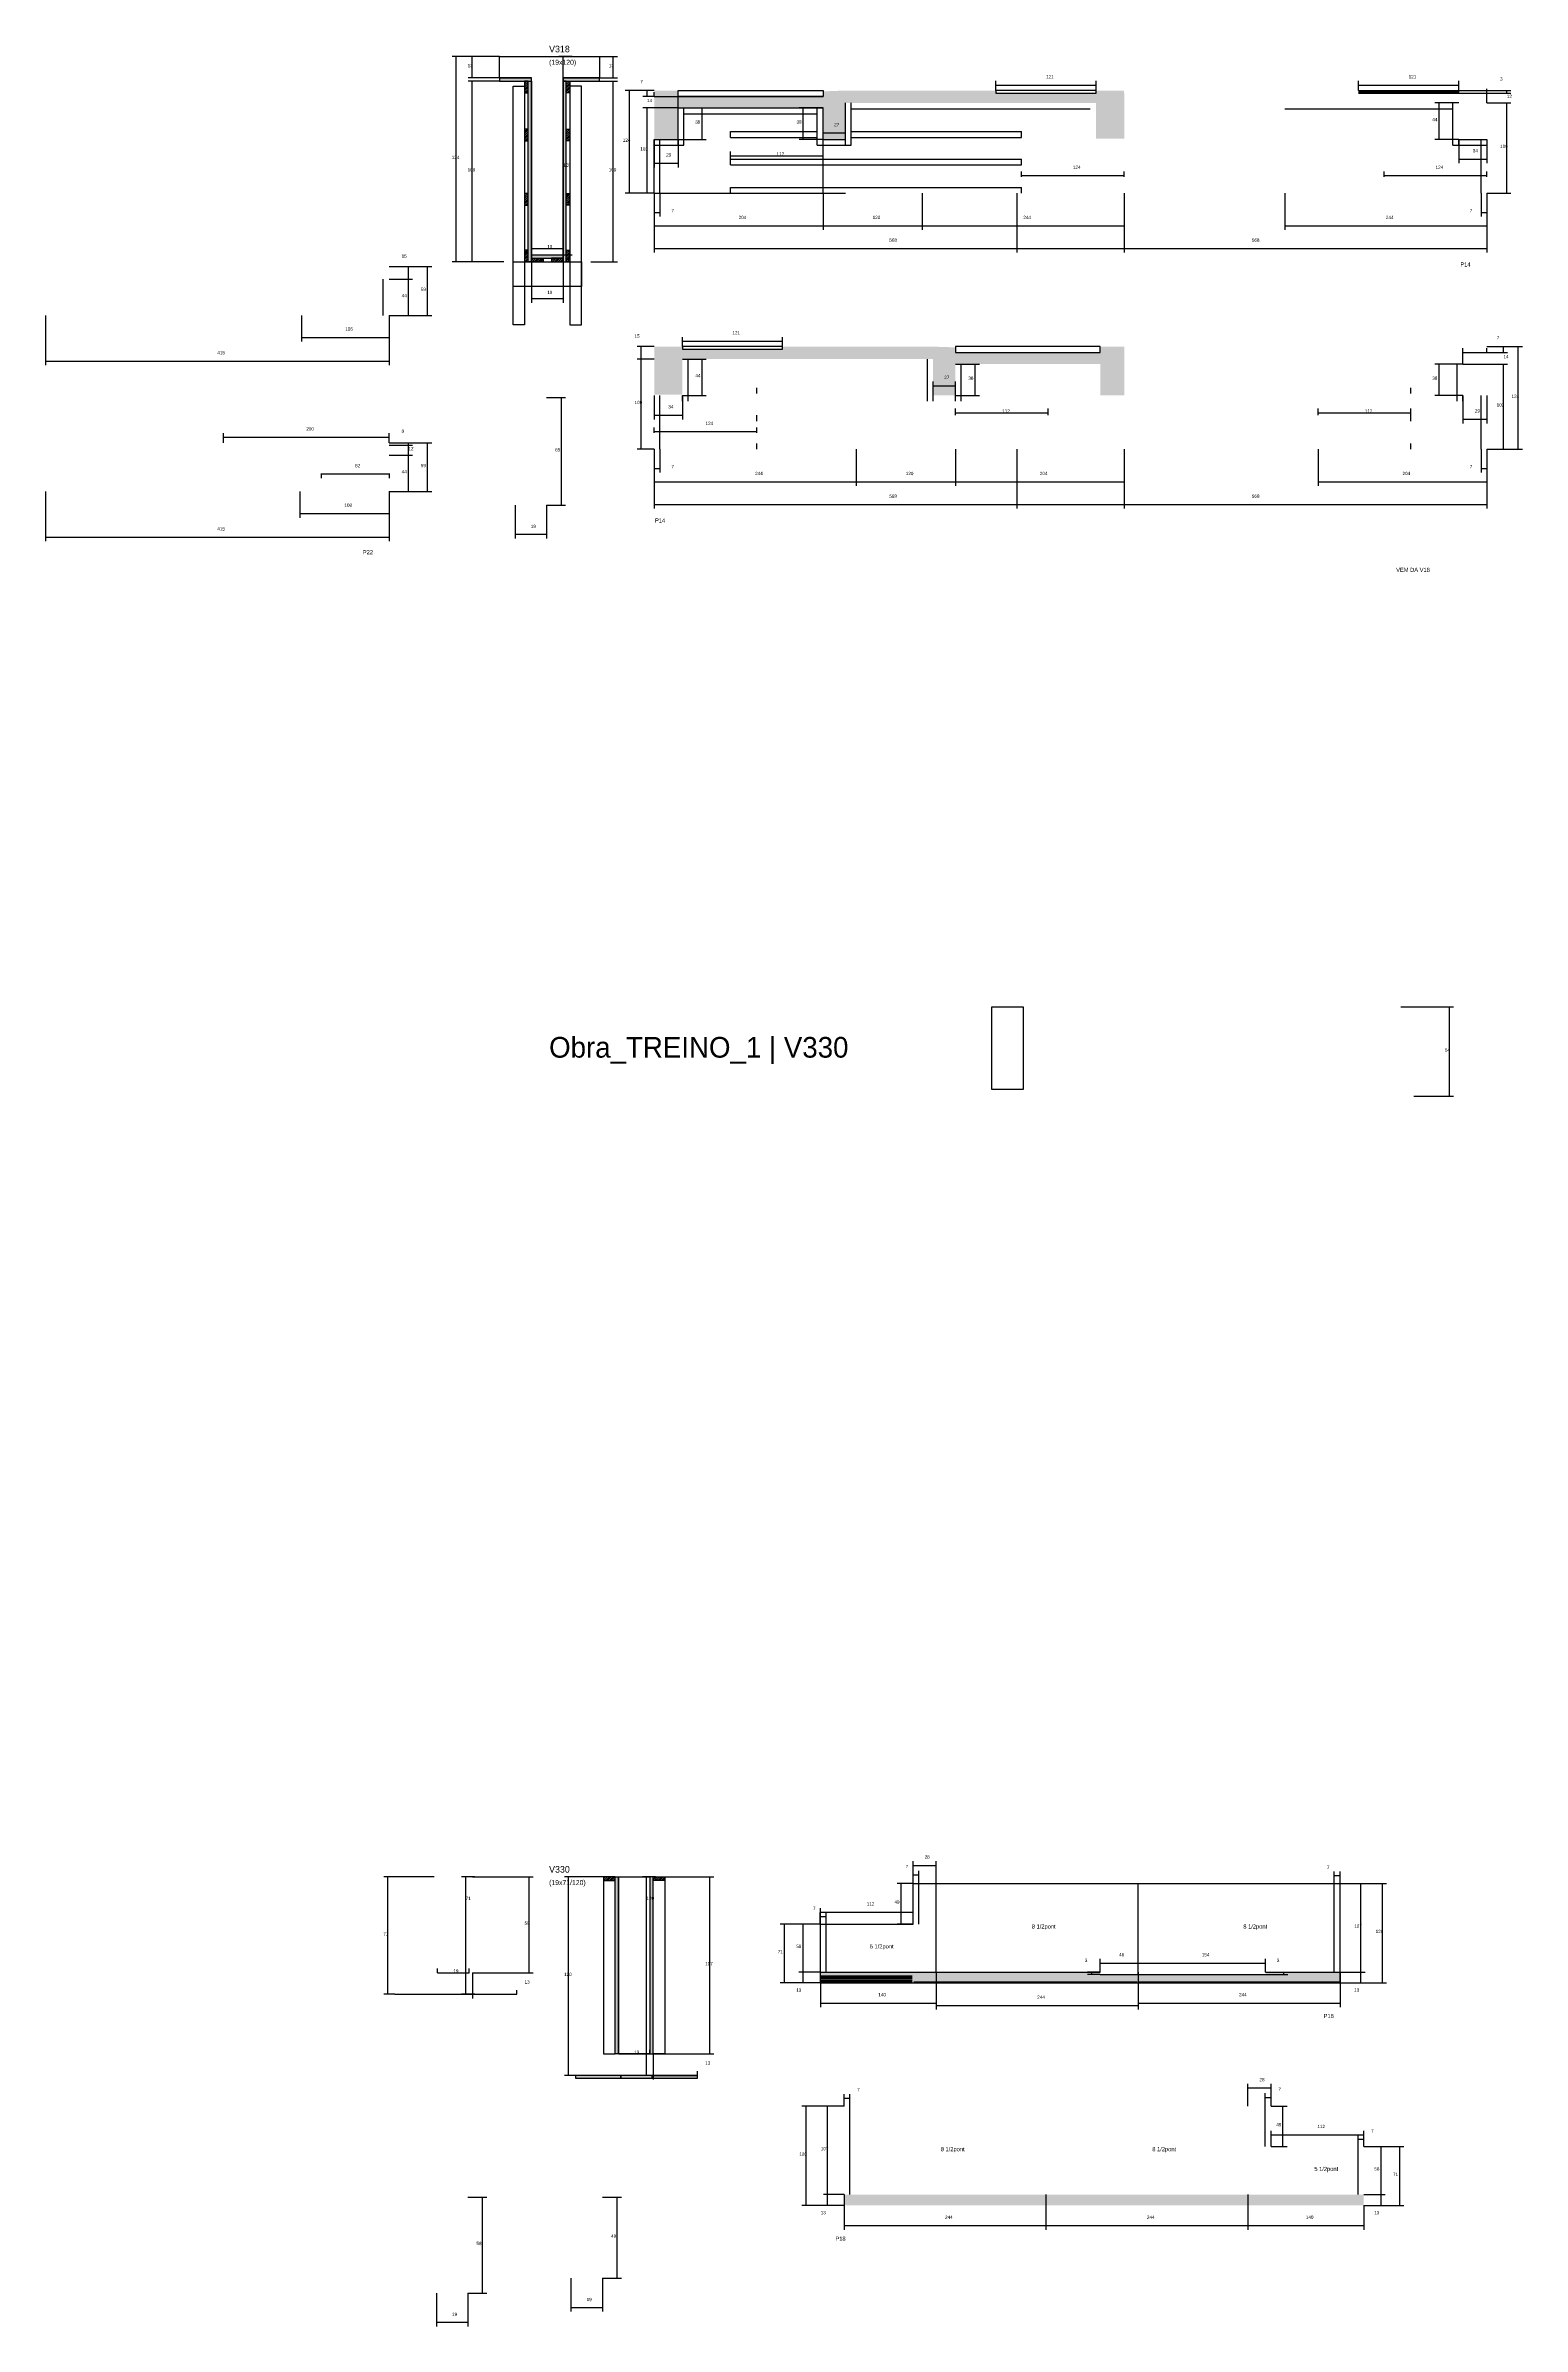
# Model space of a CAD drawing. Header units: metres. Extents: x -2848 to 22762, y -45195 to 1016.
# Drawn here: x 10592 to 12376, y -4943 to -2187 of the extents above; entities that cross this region are included whole.
import ezdxf

# ---------------------------------------------------------------- set-up
doc = ezdxf.new("R2010")
doc.units = ezdxf.units.M
for name, color, linetype in [('CONCRETO', 251, 'Continuous'), ('COTA', 4, 'Continuous'), ('Cota Seção (2x)', 4, 'Continuous'), ('Hachura', 253, 'Continuous'), ('LABEL_ID', 3, 'Continuous'), ('Madeira', 126, 'Continuous'), ('NOMENCLATURA', 7, 'Continuous'), ('Painéis', 200, 'Continuous'), ('SARR_2.2x7', 40, 'Continuous'), ('SARR_3.5x7', 81, 'Continuous'), ('SARR_EDITAR', 141, 'Continuous'), ('Texto Seção', 7, 'Continuous')]:
    doc.layers.add(name, color=color, linetype=linetype)

msp = doc.modelspace()

# ---------------------------------------------------------------- hatches: boundary and pattern name
at = {"layer": 'COTA'}
h = msp.add_hatch(dxfattribs=at)
h.set_pattern_fill('AR-CONC', scale=0.03)
h.paths.add_polyline_path([(11356, -2262.2), (11531, -2262.2), (11531, -2262.2), (11531, -2300.3), (11531, -2300.3), (11558, -2300.3), (11558, -2300.3), (11558, -2241.2), (11558, -2241.2), (11531, -2242.2), (11531, -2242.2), (11531, -2248.2), (11531, -2248.2), (11356, -2248.2), (11356, -2248.2), (11356, -2241.2), (11356, -2241.2), (11327, -2241.2), (11327, -2241.2), (11327, -2300.2), (11327, -2300.2), (11356, -2300.2), (11356, -2300.2), (11356, -2262.2)])
h = msp.add_hatch(dxfattribs=at)
h.set_pattern_fill('AR-CONC', scale=0.03)
h.paths.add_polyline_path([(11740, -2244.2), (11740, -2241.2), (11740, -2241.2), (11558, -2241.2), (11558, -2241.2), (11558, -2256.2), (11558, -2256.2), (11861, -2256.2), (11861, -2256.2), (11861, -2299.2), (11861, -2299.2), (11895, -2299.2), (11895, -2299.2), (11894.9, -2241.2), (11894.9, -2241.2), (11861, -2241.2), (11861, -2241.2), (11861, -2244.2), (11861, -2244.2), (11740, -2244.2)])
h = msp.add_hatch(dxfattribs=at)
h.set_pattern_fill('AR-CONC', scale=0.03)
h.paths.add_polyline_path([(11361, -2553.7), (11361, -2550.7), (11361, -2550.7), (11327.2, -2550.7), (11327.2, -2550.7), (11327, -2608.7), (11327, -2608.7), (11361, -2608.7), (11361, -2608.7), (11361, -2565.7), (11361, -2565.7), (11664, -2565.7), (11664, -2565.7), (11664, -2550.7), (11664, -2550.7), (11482, -2550.7), (11482, -2550.7), (11482, -2553.7), (11482, -2553.7), (11361, -2553.7)])
h = msp.add_hatch(dxfattribs=at)
h.set_pattern_fill('AR-CONC', scale=0.03)
h.paths.add_polyline_path([(11866, -2571.7), (11691, -2571.7), (11691, -2571.7), (11691, -2609.7), (11691, -2609.7), (11664, -2609.7), (11664, -2609.7), (11664, -2550.7), (11664, -2550.7), (11691, -2551.6), (11691, -2551.6), (11691, -2557.7), (11691, -2557.7), (11866, -2557.7), (11866, -2557.7), (11866, -2550.7), (11866, -2550.7), (11895, -2550.7), (11895, -2550.7), (11895, -2609.7), (11895, -2609.7), (11866, -2609.7), (11866, -2609.7), (11866, -2571.7)])
h = msp.add_hatch(dxfattribs=at)
h.set_pattern_fill('AR-CONC', scale=0.03)
h.paths.add_polyline_path([(12065.8, -4515.1), (12065.8, -4518.1), (12065.8, -4518.1), (11865.8, -4518.1), (11865.8, -4518.1), (11865.8, -4515.1), (11865.8, -4515.1), (11527.8, -4515.1), (11527.8, -4515.1), (11527.8, -4528.1), (11527.8, -4528.1), (12155.8, -4528.1), (12155.8, -4528.1), (12155.8, -4515.1), (12155.8, -4515.1), (12065.8, -4515.1)])
h = msp.add_hatch(dxfattribs=at)
h.set_pattern_fill('AR-CONC', scale=0.03)
h.paths.add_polyline_path([(12184.4, -4797.1), (12184.4, -4784.1), (12184.4, -4784.1), (11556.4, -4784.1), (11556.4, -4784.1), (11556.4, -4797.1), (11556.4, -4797.1), (12184.4, -4797.1)])
at = {"layer": 'Hachura'}
h = msp.add_hatch(color=8, dxfattribs=at)
h.dxf.hatch_style = 1
h.paths.add_polyline_path([(11178.8, -2230), (11178.8, -2226), (11178.8, -2226), (11140.2, -2226), (11140.2, -2226), (11140.2, -2230), (11140.2, -2230), (11178.8, -2230)])
h = msp.add_hatch(dxfattribs=at)
h.set_pattern_fill('ANSI31', scale=0.5)
h.paths.add_polyline_path([(11170.4, -2244), (11174.8, -2244), (11174.8, -2244), (11174.8, -2230), (11174.8, -2230), (11170.4, -2230), (11170.4, -2230), (11170.4, -2244)])
h = msp.add_hatch(color=8, dxfattribs=at)
h.dxf.hatch_style = 1
h.paths.add_polyline_path([(11174.8, -2230), (11178.8, -2230), (11178.8, -2230), (11178.8, -2448), (11178.8, -2448), (11174.8, -2448), (11174.8, -2448), (11174.8, -2230)])
h = msp.add_hatch(color=8, dxfattribs=at)
h.dxf.hatch_style = 1
h.paths.add_polyline_path([(11260.8, -2230), (11260.8, -2226), (11260.8, -2226), (11216.8, -2226), (11216.8, -2226), (11216.8, -2230), (11216.8, -2230), (11260.8, -2230)])
h = msp.add_hatch(color=8, dxfattribs=at)
h.dxf.hatch_style = 1
h.paths.add_polyline_path([(11220.8, -2228), (11216.8, -2228), (11216.8, -2228), (11216.8, -2448), (11216.8, -2448), (11220.8, -2448), (11220.8, -2448), (11220.8, -2228)])
h = msp.add_hatch(dxfattribs=at)
h.set_pattern_fill('ANSI31', scale=0.5)
h.paths.add_polyline_path([(11225.2, -2244), (11220.8, -2244), (11220.8, -2244), (11220.8, -2230), (11220.8, -2230), (11225.2, -2230), (11225.2, -2230), (11225.2, -2244)])
h = msp.add_hatch(dxfattribs=at)
h.set_pattern_fill('ANSI31', scale=0.5)
h.paths.add_polyline_path([(11170.4, -2302), (11174.8, -2302), (11174.8, -2302), (11174.8, -2288), (11174.8, -2288), (11170.4, -2288), (11170.4, -2288), (11170.4, -2302)])
h = msp.add_hatch(dxfattribs=at)
h.set_pattern_fill('ANSI31', scale=0.5)
h.paths.add_polyline_path([(11225.2, -2302), (11220.8, -2302), (11220.8, -2302), (11220.8, -2288), (11220.8, -2288), (11225.2, -2288), (11225.2, -2288), (11225.2, -2302)])
h = msp.add_hatch(dxfattribs=at)
h.set_pattern_fill('ANSI31', scale=0.5)
h.paths.add_polyline_path([(11170.4, -2379.7), (11174.8, -2379.7), (11174.8, -2379.7), (11174.8, -2365.7), (11174.8, -2365.7), (11170.4, -2365.7), (11170.4, -2365.7), (11170.4, -2379.7)])
h = msp.add_hatch(dxfattribs=at)
h.set_pattern_fill('ANSI31', scale=0.5)
h.paths.add_polyline_path([(11225.2, -2379.7), (11220.8, -2379.7), (11220.8, -2379.7), (11220.8, -2365.7), (11220.8, -2365.7), (11225.2, -2365.7), (11225.2, -2365.7), (11225.2, -2379.7)])
h = msp.add_hatch(dxfattribs=at)
h.set_pattern_fill('ANSI31', scale=0.5)
h.paths.add_polyline_path([(11170.4, -2448), (11174.8, -2448), (11174.8, -2448), (11174.8, -2434), (11174.8, -2434), (11170.4, -2434), (11170.4, -2434), (11170.4, -2448)])
h = msp.add_hatch(color=8, dxfattribs=at)
h.dxf.hatch_style = 1
h.paths.add_polyline_path([(11216.8, -2443.6), (11216.8, -2440), (11216.8, -2440), (11178.8, -2440), (11178.8, -2440), (11178.8, -2443.6), (11178.8, -2443.6), (11216.8, -2443.6)])
h = msp.add_hatch(dxfattribs=at)
h.set_pattern_fill('ANSI31', scale=0.5)
h.paths.add_polyline_path([(11178.8, -2448), (11178.8, -2443.6), (11178.8, -2443.6), (11192.8, -2443.6), (11192.8, -2443.6), (11192.8, -2448), (11192.8, -2448), (11178.8, -2448)])
h = msp.add_hatch(dxfattribs=at)
h.set_pattern_fill('ANSI31', scale=0.5)
h.paths.add_polyline_path([(11216.8, -2448), (11216.8, -2443.6), (11216.8, -2443.6), (11202.8, -2443.6), (11202.8, -2443.6), (11202.8, -2448), (11202.8, -2448), (11216.8, -2448)])
h = msp.add_hatch(dxfattribs=at)
h.set_pattern_fill('ANSI31', scale=0.5)
h.paths.add_polyline_path([(11225.2, -2448), (11220.8, -2448), (11220.8, -2448), (11220.8, -2434), (11220.8, -2434), (11225.2, -2434), (11225.2, -2434), (11225.2, -2448)])
h = msp.add_hatch(dxfattribs=at)
h.set_pattern_fill('ANSI31', scale=0.5)
h.paths.add_polyline_path([(11279.7, -4404.4), (11279.7, -4400), (11279.7, -4400), (11265.7, -4400), (11265.7, -4400), (11265.7, -4404.4), (11265.7, -4404.4), (11279.7, -4404.4)])
h = msp.add_hatch(color=8, dxfattribs=at)
h.dxf.hatch_style = 1
h.paths.add_polyline_path([(11279.7, -4614), (11283.7, -4614), (11283.7, -4614), (11283.7, -4400), (11283.7, -4400), (11279.7, -4400), (11279.7, -4400), (11279.7, -4614)])
h = msp.add_hatch(color=8, dxfattribs=at)
h.dxf.hatch_style = 1
h.paths.add_polyline_path([(11321.7, -4614), (11325.7, -4614), (11325.7, -4614), (11325.7, -4400), (11325.7, -4400), (11321.7, -4400), (11321.7, -4400), (11321.7, -4614)])
h = msp.add_hatch(dxfattribs=at)
h.set_pattern_fill('ANSI31', scale=0.5)
h.paths.add_polyline_path([(11325.7, -4404.4), (11325.7, -4400), (11325.7, -4400), (11339.7, -4400), (11339.7, -4400), (11339.7, -4404.4), (11339.7, -4404.4), (11325.7, -4404.4)])
h = msp.add_hatch(color=8, dxfattribs=at)
h.dxf.hatch_style = 1
h.paths.add_polyline_path([(11286.7, -4643.6), (11286.7, -4640), (11286.7, -4640), (11231.9, -4640), (11231.9, -4640), (11231.9, -4643.6), (11231.9, -4643.6), (11286.7, -4643.6)])
h = msp.add_hatch(color=8, dxfattribs=at)
h.dxf.hatch_style = 1
h.paths.add_polyline_path([(11324.7, -4643.6), (11324.7, -4640), (11324.7, -4640), (11286.7, -4640), (11286.7, -4640), (11286.7, -4643.6), (11286.7, -4643.6), (11324.7, -4643.6)])
h = msp.add_hatch(color=8, dxfattribs=at)
h.dxf.hatch_style = 1
h.paths.add_polyline_path([(11379.5, -4643.6), (11379.5, -4640), (11379.5, -4640), (11324.7, -4640), (11324.7, -4640), (11324.7, -4643.6), (11324.7, -4643.6), (11379.5, -4643.6)])

# ---------------------------------------------------------------- linework, layer by layer
at = {"layer": 'CONCRETO'}
for points in [[(11140.2, -2226), (11140.2, -2200), (11260.8, -2200), (11260.8, -2226), (11216.8, -2226), (11216.8, -2440), (11178.8, -2440), (11178.8, -2226)], [(11735, -3348.6), (11735, -3348.6), (11773, -3348.6), (11773, -3376.6), (11773, -3376.6), (11773, -3448.6), (11735, -3448.6), (11735, -3348.6)], [(11283.7, -4400), (11283.7, -4400), (11321.7, -4400), (11321.7, -4428), (11321.7, -4428), (11321.7, -4614), (11283.7, -4614), (11283.7, -4400)]]:
    msp.add_lwpolyline(points, close=True, dxfattribs=at)
at = {"layer": 'COTA'}
for p, q in [((11140.2, -2200), (11082.8, -2200)), ((11087.8, -2448), (11087.8, -2200)), ((11140.2, -2200), (11102.1, -2200)), ((11107.1, -2226), (11107.1, -2200)), ((11260.8, -2200), (11282.6, -2200)), ((11277.6, -2226), (11277.6, -2200)), ((11140.2, -2226), (11102.1, -2226)), ((11140.2, -2230), (11102.1, -2230)), ((11107.1, -2448), (11107.1, -2230)), ((11260.8, -2226), (11282.6, -2226)), ((11260.8, -2230), (11282.6, -2230)), ((11277.6, -2448), (11277.6, -2230)), ((11740, -2241.2), (11740, -2229.6)), ((11861, -2241.2), (11861, -2229.6)), ((12178.2, -2241.2), (12178.2, -2229.6)), ((12299.2, -2241.2), (12299.2, -2229.6)), ((11327, -2241.2), (11313.4, -2241.2)), ((11327, -2248.2), (11313.4, -2248.2)), ((11318.4, -2248.2), (11318.4, -2241.2)), ((11327, -2248.2), (11327, -2243.2)), ((11327, -2248.2), (11356, -2248.2)), ((11356, -2262.2), (11356, -2243.2)), ((11740, -2234.6), (11861, -2234.6)), ((12178.2, -2234.6), (12299.2, -2234.6)), ((12299.2, -2244.2), (12299.2, -2239.2)), ((12299.2, -2241.2), (12362.3, -2241.2)), ((12299.2, -2244.2), (12333.2, -2244.2)), ((12299.2, -2244.2), (12362.3, -2244.2)), ((12333.2, -2256.2), (12333.2, -2239.2)), ((12333.2, -2256.2), (12362.3, -2256.2)), ((12357.3, -2244.2), (12357.3, -2241.2)), ((12357.3, -2365.2), (12357.3, -2256.2)), ((11356, -2262.2), (11313.4, -2262.2)), ((11318.4, -2365.2), (11318.4, -2262.2)), ((11327, -2365.2), (11313.4, -2365.2)), ((11327, -2365.2), (11327, -2393.4)), ((11334, -2365.2), (11334, -2393.4)), ((11531, -2365.2), (11531, -2409.6)), ((11651, -2365.2), (11651, -2409.6)), ((11651, -2365.2), (11651, -2409.6)), ((11895, -2365.2), (11895, -2409.6)), ((12089.2, -2365.2), (12089.2, -2409.6)), ((12326.2, -2365.2), (12326.2, -2393.4)), ((12333.2, -2365.2), (12333.2, -2409.6)), ((12333.2, -2365.2), (12362.3, -2365.2)), ((12333.2, -2365.2), (12333.2, -2393.4)), ((11327, -2388.4), (11334, -2388.4)), ((12326.2, -2388.4), (12333.2, -2388.4)), ((11531, -2404.6), (11651, -2404.6)), ((11651, -2404.6), (11895, -2404.6)), ((12089.2, -2404.6), (12333.2, -2404.6)), ((11145.2, -2448), (11082.8, -2448)), ((11145.2, -2448), (11102.1, -2448)), ((11178.8, -2448), (11178.8, -2497.7)), ((11216.8, -2448), (11216.8, -2497.7)), ((11250.4, -2448), (11282.6, -2448)), ((11006.6, -2454), (11035, -2454)), ((11006.6, -2454), (11058.1, -2454)), ((11006.6, -2469), (11035, -2469)), ((11006.6, -2469), (11035, -2469)), ((11030, -2469), (11030, -2454)), ((11030, -2513), (11030, -2469)), ((11053.1, -2513), (11053.1, -2454)), ((11178.8, -2492.7), (11216.8, -2492.7)), ((10591.6, -2513), (10591.6, -2573.1)), ((10900.6, -2513), (10900.6, -2544.5)), ((11006.6, -2513), (11006.6, -2544.5)), ((11006.6, -2513), (11006.6, -2573.1)), ((11006.6, -2513), (11035, -2513)), ((11006.6, -2513), (11058.1, -2513)), ((10900.6, -2539.5), (11006.6, -2539.5)), ((11327, -2550.7), (11306.3, -2550.7)), ((11311.3, -2565.7), (11311.3, -2550.7)), ((11361, -2550.7), (11361, -2539.1)), ((11361, -2544.1), (11482, -2544.1)), ((11482, -2550.7), (11482, -2539.1)), ((12304.2, -2571.7), (12304.2, -2552.7)), ((12304.2, -2557.7), (12333.2, -2557.7)), ((12333.2, -2550.7), (12358.3, -2550.7)), ((12333.2, -2557.7), (12333.2, -2552.7)), ((12333.2, -2557.7), (12358.3, -2557.7)), ((12353.3, -2557.7), (12353.3, -2550.7)), ((10591.6, -2568.1), (11006.6, -2568.1)), ((11327, -2565.7), (11306.3, -2565.7)), ((11327, -2565.7), (11306.3, -2565.7)), ((11311.3, -2674.7), (11311.3, -2565.7)), ((12304.2, -2571.7), (12358.3, -2571.7)), ((12353.3, -2674.7), (12353.3, -2571.7)), ((11196.8, -2612.3), (11219.8, -2612.3)), ((11214.8, -2742.3), (11214.8, -2612.3)), ((10806.6, -2666.9), (10806.6, -2655.2)), ((10806.6, -2660.2), (11006.6, -2660.2)), ((11006.6, -2666.9), (11006.6, -2655.2)), ((11006.6, -2666.9), (11035, -2666.9)), ((11006.6, -2666.9), (11058.1, -2666.9)), ((11006.6, -2669.9), (11035, -2669.9)), ((11006.6, -2669.9), (11035, -2669.9)), ((11030, -2669.9), (11030, -2666.9)), ((11030, -2681.9), (11030, -2669.9)), ((11053.1, -2725.9), (11053.1, -2666.9)), ((11006.6, -2681.9), (11035, -2681.9)), ((11006.6, -2681.9), (11035, -2681.9)), ((11030, -2725.9), (11030, -2681.9)), ((11327, -2674.7), (11306.3, -2674.7)), ((11327, -2674.7), (11327, -2719.1)), ((11327, -2674.7), (11327, -2702.9)), ((11327, -2697.9), (11334, -2697.9)), ((11334, -2674.7), (11334, -2702.9)), ((11571, -2674.7), (11571, -2719.1)), ((11571, -2674.7), (11571, -2719.1)), ((11691, -2674.7), (11691, -2719.1)), ((12326.2, -2674.7), (12326.2, -2702.9)), ((12326.2, -2697.9), (12333.2, -2697.9)), ((12333.2, -2674.7), (12358.3, -2674.7)), ((12333.2, -2674.7), (12333.2, -2702.9)), ((10591.6, -2725.9), (10591.6, -2786)), ((10898.6, -2725.9), (10898.6, -2757.4)), ((10924.6, -2703.9), (10924.6, -2709.6)), ((10924.6, -2704.6), (11006.6, -2704.6)), ((11006.6, -2703.9), (11006.6, -2709.6)), ((11006.6, -2725.9), (11006.6, -2757.4)), ((11006.6, -2725.9), (11006.6, -2786)), ((11006.6, -2725.9), (11035, -2725.9)), ((11006.6, -2725.9), (11058.1, -2725.9)), ((11327, -2714.1), (11571, -2714.1)), ((11571, -2714.1), (11691, -2714.1)), ((10898.6, -2752.4), (11006.6, -2752.4)), ((11158.9, -2742.3), (11158.9, -2782.5)), ((11196.8, -2742.3), (11196.8, -2782.5)), ((11196.8, -2742.3), (11219.8, -2742.3)), ((10591.6, -2781), (11006.6, -2781)), ((11158.9, -2777.5), (11196.8, -2777.5)), ((12229.2, -3348.6), (12293, -3348.6)), ((12288, -3456.6), (12288, -3348.6)), ((12244.8, -3456.6), (12293, -3456.6)), ((11061.3, -4400), (11000.2, -4400)), ((11005.2, -4542), (11005.2, -4400)), ((11107.3, -4400), (11180.8, -4400)), ((11175.8, -4516), (11175.8, -4400)), ((11279.7, -4400), (11218.5, -4400)), ((11223.5, -4640), (11223.5, -4400)), ((11325.7, -4400), (11399.1, -4400)), ((11394.1, -4614), (11394.1, -4400)), ((11639.8, -4408.1), (11639.8, -4392.7)), ((11639.8, -4397.7), (11646.8, -4397.7)), ((11646.8, -4408.1), (11646.8, -4392.7)), ((12148.8, -4408.1), (12148.8, -4393.5)), ((12148.8, -4398.5), (12155.8, -4398.5)), ((12155.8, -4408.1), (12155.8, -4393.5)), ((11527.8, -4457.1), (11501.9, -4457.1)), ((11506.9, -4515.1), (11506.9, -4457.1)), ((11527.7, -4457.1), (11527.7, -4443.2)), ((11527.7, -4448.2), (11534.7, -4448.2)), ((11534.7, -4457.1), (11534.7, -4443.2)), ((11107.3, -4516), (11180.8, -4516)), ((11107.3, -4516), (11107.3, -4547)), ((11527.8, -4515.1), (11501.9, -4515.1)), ((11013.5, -4542), (11000.2, -4542)), ((11107.3, -4542), (11161.1, -4542)), ((11161.1, -4542), (11161.1, -4537)), ((11325.7, -4614), (11399.1, -4614)), ((11325.7, -4614), (11325.7, -4645)), ((11231.9, -4640), (11218.5, -4640)), ((11325.7, -4640), (11379.5, -4640)), ((11379.5, -4640), (11379.5, -4635)), ((11556.4, -4677.1), (11556.4, -4662.6)), ((11556.4, -4667.6), (11563.4, -4667.6)), ((11563.4, -4677.1), (11563.4, -4662.6)), ((12065.4, -4677.1), (12065.4, -4661.7)), ((12065.4, -4666.7), (12072.4, -4666.7)), ((12072.4, -4677.1), (12072.4, -4661.7)), ((12177.5, -4726.1), (12177.5, -4712.2)), ((12184.5, -4726.1), (12184.5, -4712.2)), ((12177.5, -4717.2), (12184.5, -4717.2)), ((12184.4, -4726.1), (12210.3, -4726.1)), ((12205.3, -4784.1), (12205.3, -4726.1)), ((11101.7, -4787.2), (11124.7, -4787.2)), ((11119.7, -4903.2), (11119.7, -4787.2)), ((11264.4, -4787.2), (11287.4, -4787.2)), ((11282.4, -4885.2), (11282.4, -4787.2)), ((12184.4, -4784.1), (12210.3, -4784.1)), ((11063.8, -4903.2), (11063.8, -4943.4)), ((11101.7, -4903.2), (11101.7, -4943.4)), ((11101.7, -4903.2), (11124.7, -4903.2)), ((11226.4, -4885.2), (11226.4, -4925.4)), ((11264.4, -4885.2), (11264.4, -4925.4)), ((11264.4, -4885.2), (11287.4, -4885.2)), ((11226.4, -4920.4), (11264.4, -4920.4)), ((11063.8, -4938.4), (11101.7, -4938.4))]:
    msp.add_line(p, q, dxfattribs=at)
at = {"layer": 'Cota Seção (2x)'}
for p, q in [((11227.8, -2200), (11211.8, -2200)), ((11216.8, -2440), (11216.8, -2200)), ((11327, -2241.2), (11292.1, -2241.2)), ((11297.1, -2365.2), (11297.1, -2241.2)), ((12299.2, -2256.2), (12270.4, -2256.2)), ((12275.4, -2300.2), (12275.4, -2256.2)), ((11356, -2262.2), (11389.9, -2262.2)), ((11384.9, -2300.2), (11384.9, -2262.2)), ((11531, -2262.2), (11502.2, -2262.2)), ((11507.2, -2300.3), (11507.2, -2262.2)), ((11531, -2300.3), (11531, -2287.4)), ((11558, -2300.3), (11558, -2287.4)), ((11327, -2300.2), (11327, -2334.1)), ((11356, -2300.2), (11389.9, -2300.2)), ((11356, -2300.2), (11356, -2334.1)), ((11419, -2324.1), (11419, -2314.9)), ((11531, -2300.3), (11502.2, -2300.3)), ((11531, -2292.4), (11558, -2292.4)), ((11531, -2324.1), (11531, -2314.9)), ((12299.2, -2300.2), (12270.4, -2300.2)), ((12299.2, -2300.2), (12299.2, -2329.1)), ((12333.2, -2300.2), (12333.2, -2329.1)), ((11327, -2329.1), (11356, -2329.1)), ((11419, -2319.9), (11531, -2319.9)), ((11771, -2345.4), (11771, -2339)), ((11895, -2345.4), (11895, -2339)), ((12209.2, -2345.4), (12209.2, -2339)), ((12299.2, -2324.1), (12333.2, -2324.1)), ((12333.2, -2345.4), (12333.2, -2339)), ((11327, -2365.2), (11292.1, -2365.2)), ((11327, -2365.2), (11327, -2409.6)), ((11327, -2365.2), (11327, -2437.1)), ((11531, -2365.2), (11531, -2409.6)), ((11765.2, -2365.2), (11765.2, -2437.1)), ((11771, -2344), (11895, -2344)), ((11895, -2365.2), (11895, -2437.1)), ((12209.2, -2344), (12333.2, -2344)), ((12333.2, -2365.2), (12333.2, -2437.1)), ((11327, -2404.6), (11531, -2404.6)), ((11178.8, -2448), (11178.8, -2427)), ((11178.8, -2432), (11216.8, -2432)), ((11227.8, -2440), (11211.8, -2440)), ((11216.8, -2448), (11216.8, -2427)), ((11327, -2432.1), (11895, -2432.1)), ((11765.2, -2432.1), (12333.2, -2432.1)), ((12333.2, -2550.7), (12376.1, -2550.7)), ((12371.1, -2674.7), (12371.1, -2550.7)), ((11361, -2565.7), (11389.9, -2565.7)), ((11384.9, -2609.7), (11384.9, -2565.7)), ((11691, -2571.7), (11719.9, -2571.7)), ((11714.9, -2609.7), (11714.9, -2571.7)), ((12304.2, -2571.7), (12270.4, -2571.7)), ((12275.4, -2609.7), (12275.4, -2571.7)), ((11327, -2609.7), (11327, -2638.6)), ((11361, -2609.7), (11389.9, -2609.7)), ((11361, -2609.7), (11361, -2638.6)), ((11664, -2609.7), (11664, -2592.9)), ((11664, -2597.9), (11691, -2597.9)), ((11691, -2609.7), (11691, -2592.9)), ((11691, -2609.7), (11719.9, -2609.7)), ((12304.2, -2609.7), (12270.4, -2609.7)), ((12304.2, -2609.7), (12304.2, -2643.5)), ((12333.2, -2609.7), (12333.2, -2643.5)), ((11327, -2633.6), (11361, -2633.6)), ((11691, -2633.6), (11691, -2625.6)), ((11691, -2630.6), (11803, -2630.6)), ((11803, -2633.6), (11803, -2625.6)), ((12129.2, -2633.6), (12129.2, -2625.6)), ((12129.2, -2630.6), (12241.2, -2630.6)), ((12241.2, -2633.6), (12241.2, -2625.6)), ((12304.2, -2638.5), (12333.2, -2638.5)), ((11327, -2654.9), (11327, -2648.4)), ((11327, -2653.4), (11451, -2653.4)), ((11451, -2654.9), (11451, -2648.4)), ((11327, -2674.7), (11327, -2746.5)), ((11691, -2674.7), (11691, -2719.1)), ((11765.2, -2674.7), (11765.2, -2746.5)), ((11895, -2674.7), (11895, -2719.1)), ((11895, -2674.7), (11895, -2746.5)), ((12129.2, -2674.7), (12129.2, -2719.1)), ((12333.2, -2674.7), (12376.1, -2674.7)), ((12333.2, -2674.7), (12333.2, -2719.1)), ((12333.2, -2674.7), (12333.2, -2746.5)), ((11691, -2714.1), (11895, -2714.1)), ((12129.2, -2714.1), (12333.2, -2714.1)), ((11327, -2741.5), (11895, -2741.5)), ((11765.2, -2741.5), (12333.2, -2741.5)), ((11639.8, -4408.1), (11639.8, -4381.2)), ((11667.8, -4408.1), (11667.8, -4381.2)), ((11110.3, -4400), (11094.3, -4400)), ((11099.3, -4542), (11099.3, -4400)), ((11328.7, -4400), (11312.7, -4400)), ((11317.7, -4640), (11317.7, -4400)), ((11639.8, -4408.1), (11620.5, -4408.1)), ((11625.5, -4457.1), (11625.5, -4408.1)), ((11639.8, -4386.2), (11667.8, -4386.2)), ((12155.8, -4408.1), (12186, -4408.1)), ((12155.8, -4408.1), (12211.9, -4408.1)), ((12181, -4515.1), (12181, -4408.1)), ((12206.9, -4528.1), (12206.9, -4408.1)), ((11527.8, -4457.1), (11527.8, -4437.9)), ((11639.8, -4457.1), (11639.8, -4437.9)), ((11527.8, -4457.1), (11479.3, -4457.1)), ((11484.3, -4528.1), (11484.3, -4457.1)), ((11527.8, -4442.9), (11639.8, -4442.9)), ((11639.8, -4457.1), (11620.5, -4457.1)), ((11065.3, -4516), (11065.3, -4511)), ((11065.3, -4516), (11103.3, -4516)), ((11103.3, -4516), (11103.3, -4511)), ((11527.8, -4515.1), (11501.9, -4515.1)), ((11506.9, -4528.1), (11506.9, -4515.1)), ((11667.8, -4515.1), (11667.8, -4557.6)), ((11667.8, -4515.1), (11667.8, -4560.6)), ((11865.8, -4515.1), (11850.7, -4515.1)), ((11865.8, -4518.1), (11850.7, -4518.1)), ((11855.7, -4518.1), (11855.7, -4515.1)), ((11865.8, -4515.1), (11865.8, -4499.3)), ((11865.8, -4504.3), (11911.8, -4504.3)), ((11911.8, -4515.1), (11911.8, -4499.3)), ((11911.8, -4518.1), (11911.8, -4499.3)), ((11911.8, -4504.3), (12065.8, -4504.3)), ((11911.8, -4515.1), (11911.8, -4557.6)), ((11911.8, -4518.1), (11911.8, -4560.6)), ((12065.8, -4515.1), (12065.8, -4499.3)), ((12065.8, -4515.1), (12092.7, -4515.1)), ((12065.8, -4518.1), (12092.7, -4518.1)), ((12087.7, -4518.1), (12087.7, -4515.1)), ((12155.8, -4515.1), (12186, -4515.1)), ((12155.8, -4515.1), (12186, -4515.1)), ((12155.8, -4515.1), (12155.8, -4557.6)), ((12181, -4528.1), (12181, -4515.1)), ((11110.3, -4542), (11094.3, -4542)), ((11527.8, -4528.1), (11479.3, -4528.1)), ((11527.8, -4528.1), (11501.9, -4528.1)), ((11527.8, -4528.1), (11527.8, -4557.6)), ((12155.8, -4528.1), (12186, -4528.1)), ((12155.8, -4528.1), (12211.9, -4528.1)), ((11527.8, -4552.6), (11667.8, -4552.6)), ((11667.8, -4555.6), (11911.8, -4555.6)), ((11911.8, -4552.6), (12155.8, -4552.6)), ((11283.7, -4614), (11283.7, -4609)), ((11283.7, -4614), (11321.7, -4614)), ((11321.7, -4614), (11321.7, -4609)), ((11328.7, -4640), (11312.7, -4640)), ((12044.4, -4677.1), (12044.4, -4650.2)), ((12044.4, -4655.2), (12072.4, -4655.2)), ((12072.4, -4677.1), (12072.4, -4650.2)), ((11556.4, -4677.1), (11505.6, -4677.1)), ((11510.6, -4797.1), (11510.6, -4677.1)), ((11556.4, -4677.1), (11531.4, -4677.1)), ((11536.4, -4784.1), (11536.4, -4677.1)), ((12072.4, -4677.1), (12091.8, -4677.1)), ((12086.8, -4726.1), (12086.8, -4677.1)), ((12072.4, -4726.1), (12072.4, -4706.9)), ((12072.4, -4711.9), (12184.4, -4711.9)), ((12184.4, -4726.1), (12184.4, -4706.9)), ((12072.4, -4726.1), (12091.8, -4726.1)), ((12184.4, -4726.1), (12232.9, -4726.1)), ((12227.9, -4797.1), (12227.9, -4726.1)), ((11556.4, -4784.1), (11531.4, -4784.1)), ((11556.4, -4784.1), (11531.4, -4784.1)), ((11536.4, -4797.1), (11536.4, -4784.1)), ((11556.4, -4784.1), (11556.4, -4826.6)), ((11800.4, -4784.1), (11800.4, -4826.6)), ((11800.4, -4784.1), (11800.4, -4826.6)), ((12044.4, -4784.1), (12044.4, -4826.6)), ((12044.4, -4784.1), (12044.4, -4826.6)), ((12184.4, -4784.1), (12210.3, -4784.1)), ((12205.3, -4797.1), (12205.3, -4784.1)), ((11556.4, -4797.1), (11505.6, -4797.1)), ((11556.4, -4797.1), (11531.4, -4797.1)), ((11556.4, -4821.6), (11800.4, -4821.6)), ((11800.4, -4821.6), (12044.4, -4821.6)), ((12044.4, -4821.6), (12184.4, -4821.6)), ((12184.4, -4797.1), (12210.3, -4797.1)), ((12184.4, -4797.1), (12232.9, -4797.1)), ((12184.4, -4797.1), (12184.4, -4826.6))]:
    msp.add_line(p, q, dxfattribs=at)
at = {"layer": 'Madeira'}
for points in [[(11170.4, -2244), (11174.8, -2244), (11174.8, -2230), (11170.4, -2230)], [(11225.2, -2244), (11220.8, -2244), (11220.8, -2230), (11225.2, -2230)], [(11170.4, -2302), (11174.8, -2302), (11174.8, -2288), (11170.4, -2288)], [(11225.2, -2302), (11220.8, -2302), (11220.8, -2288), (11225.2, -2288)], [(11170.4, -2379.7), (11174.8, -2379.7), (11174.8, -2365.7), (11170.4, -2365.7)], [(11225.2, -2379.7), (11220.8, -2379.7), (11220.8, -2365.7), (11225.2, -2365.7)], [(11170.4, -2448), (11174.8, -2448), (11174.8, -2434), (11170.4, -2434)], [(11178.8, -2448), (11178.8, -2443.6), (11192.8, -2443.6), (11192.8, -2448)], [(11216.8, -2448), (11216.8, -2443.6), (11202.8, -2443.6), (11202.8, -2448)], [(11225.2, -2448), (11220.8, -2448), (11220.8, -2434), (11225.2, -2434)], [(11279.7, -4404.4), (11279.7, -4400), (11265.7, -4400), (11265.7, -4404.4)], [(11279.7, -4400), (11265.7, -4400), (11265.7, -4614), (11279.7, -4614)], [(11325.7, -4404.4), (11325.7, -4400), (11339.7, -4400), (11339.7, -4404.4)], [(11325.7, -4400), (11339.7, -4400), (11339.7, -4614), (11325.7, -4614)]]:
    msp.add_lwpolyline(points, close=True, dxfattribs=at)
at = {"layer": 'Painéis'}
for p, q in [((11140.2, -2226), (11178.8, -2226)), ((11216.8, -2226), (11260.8, -2226)), ((11356, -2241.2), (11531, -2241.2)), ((11356, -2248.2), (11356, -2241.2)), ((11356, -2248.2), (11531, -2248.2)), ((11558, -2300.3), (11558, -2256.2)), ((12178.2, -2241.2), (12299.2, -2241.2)), ((12178.2, -2244.2), (12299.2, -2244.2)), ((11356, -2262.2), (11531, -2262.2)), ((11356, -2300.2), (11356, -2262.2)), ((11531, -2300.3), (11531, -2262.2)), ((11327, -2300.2), (11356, -2300.2)), ((11327, -2365.2), (11327, -2300.2)), ((11531, -2300.3), (11558, -2300.3)), ((11531, -2365.2), (11531, -2300.3)), ((12299.2, -2300.2), (12333.2, -2300.2)), ((11327, -2365.2), (11558, -2365.2)), ((11639.8, -4408.1), (12155.8, -4408.1)), ((11639.8, -4457.1), (11639.8, -4408.1)), ((11667.8, -4515.1), (11667.8, -4408.1)), ((11911.8, -4518.1), (11911.8, -4408.1)), ((12155.8, -4515.1), (12155.8, -4408.1)), ((11527.8, -4457.1), (11639.8, -4457.1)), ((11527.8, -4515.1), (11527.8, -4457.1)), ((11527.8, -4515.1), (11865.8, -4515.1)), ((11527.8, -4528.1), (11527.8, -4515.1)), ((11865.8, -4518.1), (12065.8, -4518.1)), ((12065.8, -4515.1), (12155.8, -4515.1)), ((12155.8, -4528.1), (12155.8, -4515.1)), ((11013.5, -4542), (11068.3, -4542)), ((11068.3, -4542), (11106.3, -4542)), ((11106.3, -4542), (11161.1, -4542)), ((11527.8, -4528.1), (12155.8, -4528.1))]:
    msp.add_line(p, q, dxfattribs=at)
for points in [[(11178.8, -2230), (11178.8, -2226), (11140.2, -2226), (11140.2, -2230)], [(11174.8, -2230), (11178.8, -2230), (11178.8, -2448), (11174.8, -2448)], [(11260.8, -2230), (11260.8, -2226), (11216.8, -2226), (11216.8, -2230)], [(11220.8, -2230), (11216.8, -2230), (11216.8, -2448), (11220.8, -2448)], [(11531, -2248.2), (11356, -2248.2), (11356, -2241.2), (11531, -2241.2)], [(11861, -2241.2), (11740, -2241.2), (11740, -2244.2), (11861, -2244.2)], [(11216.8, -2443.6), (11216.8, -2440), (11178.8, -2440), (11178.8, -2443.6)], [(11482, -2550.7), (11361, -2550.7), (11361, -2553.7), (11482, -2553.7)], [(11691, -2557.7), (11866, -2557.7), (11866, -2550.7), (11691, -2550.7)], [(11279.7, -4400), (11283.7, -4400), (11283.7, -4614), (11279.7, -4614)], [(11325.7, -4400), (11321.7, -4400), (11321.7, -4614), (11325.7, -4614)], [(11286.7, -4643.6), (11286.7, -4640), (11231.9, -4640), (11231.9, -4643.6)], [(11324.7, -4643.6), (11324.7, -4640), (11286.7, -4640), (11286.7, -4643.6)], [(11379.5, -4643.6), (11379.5, -4640), (11324.7, -4640), (11324.7, -4643.6)]]:
    msp.add_lwpolyline(points, close=True, dxfattribs=at)
at = {"layer": 'SARR_2.2x7'}
for p, q in [((11565, -2307.3), (11565, -2256.2)), ((12292.2, -2307.2), (12292.2, -2256.2)), ((11363, -2307.2), (11363, -2262.2)), ((11363, -2269.2), (11524, -2269.2)), ((11524, -2307.3), (11524, -2262.2)), ((11531, -2269.2), (11531, -2269.2)), ((11565, -2263.2), (11651, -2263.2)), ((11651, -2263.2), (11854, -2263.2)), ((12089.2, -2263.2), (12292.2, -2263.2)), ((11327, -2307.2), (11356, -2307.2)), ((11334, -2365.2), (11334, -2300.2)), ((11356, -2307.2), (11356, -2300.2)), ((11356, -2307.2), (11363, -2307.2)), ((11419, -2290.8), (11524, -2290.8)), ((11419, -2297.8), (11419, -2290.8)), ((11419, -2297.8), (11524, -2297.8)), ((11524, -2307.3), (11531, -2307.3)), ((11531, -2295.8), (11531, -2295.8)), ((11531, -2307.3), (11531, -2300.3)), ((11531, -2302.8), (11531, -2302.8)), ((11531, -2307.3), (11558, -2307.3)), ((11558, -2307.3), (11558, -2300.3)), ((11558, -2302.8), (11558, -2302.8)), ((11558, -2307.3), (11565, -2307.3)), ((11565, -2290.8), (11651, -2290.8)), ((11565, -2297.8), (11651, -2297.8)), ((11651, -2290.8), (11771, -2290.8)), ((11651, -2297.8), (11771, -2297.8)), ((11771, -2297.8), (11771, -2290.8)), ((12292.2, -2307.2), (12299.2, -2307.2)), ((12299.2, -2307.2), (12299.2, -2300.2)), ((12299.2, -2307.2), (12333.2, -2307.2)), ((12326.2, -2365.2), (12326.2, -2300.2)), ((11419, -2324.1), (11531, -2324.1)), ((11419, -2331.1), (11419, -2324.1)), ((11419, -2331.1), (11531, -2331.1)), ((11531, -2324.1), (11651, -2324.1)), ((11531, -2331.1), (11651, -2331.1)), ((11651, -2324.1), (11771, -2324.1)), ((11651, -2331.1), (11771, -2331.1)), ((11771, -2331.1), (11771, -2324.1)), ((11419, -2358.2), (11531, -2358.2)), ((11419, -2365.2), (11419, -2358.2)), ((11531, -2358.2), (11651, -2358.2)), ((11651, -2358.2), (11771, -2358.2)), ((11771, -2365.2), (11771, -2358.2)), ((10999.6, -2513), (10999.6, -2469)), ((11368, -2616.7), (11368, -2565.7)), ((11657.1, -2616.7), (11657.1, -2565.7)), ((11698, -2616.7), (11698, -2571.7)), ((12297.2, -2616.7), (12297.2, -2571.7)), ((11334, -2674.7), (11334, -2609.7)), ((11361, -2616.7), (11361, -2609.7)), ((11451, -2607.3), (11451, -2600.3)), ((11664, -2616.7), (11664, -2609.7)), ((11691, -2616.7), (11691, -2609.7)), ((12241.2, -2607.3), (12241.2, -2600.3)), ((12304.2, -2616.7), (12304.2, -2609.7)), ((12326.2, -2674.7), (12326.2, -2609.7)), ((11451, -2640.6), (11451, -2633.6)), ((12241.2, -2640.6), (12241.2, -2633.6)), ((11451, -2674.7), (11451, -2667.7)), ((12241.2, -2674.7), (12241.2, -2667.7)), ((11646.8, -4457.1), (11646.8, -4408.1)), ((12148.8, -4515.1), (12148.8, -4408.1)), ((11534.7, -4515.1), (11534.7, -4457.1)), ((11528.8, -4519.77), (11638.8, -4519.77)), ((11528.8, -4521.43), (11638.8, -4521.43)), ((11528.8, -4523.1), (11638.8, -4523.1)), ((11528.8, -4524.77), (11638.8, -4524.77)), ((11528.8, -4526.43), (11638.8, -4526.43)), ((11640.8, -4527.12), (11666.8, -4527.12)), ((11668.8, -4527.12), (11910.8, -4527.12)), ((11912.8, -4527.12), (12154.8, -4527.12)), ((11563.4, -4784.1), (11563.4, -4677.1)), ((12065.4, -4726.1), (12065.4, -4677.1)), ((12177.5, -4784.1), (12177.5, -4726.1))]:
    msp.add_line(p, q, dxfattribs=at)
at = {"layer": 'SARR_3.5x7'}
for points in [[(11156.4, -2236), (11170.4, -2236), (11170.4, -2524.5), (11156.4, -2524.5)], [(11239.2, -2236), (11225.2, -2236), (11225.2, -2524.5), (11239.2, -2524.5)], [(11156.4, -2448), (11239.2, -2448), (11239.2, -2478), (11156.4, -2478)]]:
    msp.add_lwpolyline(points, close=True, dxfattribs=at)
at = {"layer": 'SARR_EDITAR'}
msp.add_line((12178.2, -2242.7), (12299.2, -2242.7), dxfattribs=at)

# ---------------------------------------------------------------- texts
at = {"layer": 'COTA'}
for s, p in [('13', (11101.6, -2213)), ('13', (11272.1, -2213)), ('7', (11310.3, -2232.4)), ('121', (11800.5, -2226.5)), ('121', (12238.7, -2226.5)), ('3', (12349.1, -2229.1)), ('14', (11318.4, -2255.2)), ('12', (12357.3, -2250.2)), ('103', (11310.2, -2313.7)), ('109', (12349.2, -2310.7)), ('124', (11082.3, -2324)), ('109', (11101.6, -2339)), ('109', (11272.1, -2339)), ('7', (11347.8, -2388.4)), ('120', (11591, -2396.5)), ('244', (11773, -2396.5)), ('244', (12211.2, -2396.5)), ('7', (12312.5, -2388.4)), ('15', (11021.8, -2443.3)), ('59', (11044.9, -2483.5)), ('44', (11021.9, -2491)), ('19', (11197.8, -2487.2)), ('106', (10953.6, -2531.4)), ('121', (11421.5, -2536)), ('415', (10799.1, -2559.9)), ('15', (11303.2, -2540)), ('7', (12345.2, -2541.8)), ('14', (12353.3, -2564.7)), ('109', (11303.2, -2620.2)), ('103', (12345, -2623.2)), ('200', (10906.6, -2652.1)), ('3', (11021.7, -2654.7)), ('12', (11030, -2675.9)), ('65', (11207.3, -2677.3)), ('82', (10965.6, -2696.5)), ('44', (11021.9, -2703.9)), ('59', (11044.9, -2696.4)), ('7', (11347.8, -2697.9)), ('7', (12312.5, -2697.9)), ('244', (11449, -2706)), ('120', (11631, -2706)), ('108', (10952.6, -2744.3)), ('415', (10799.1, -2772.9)), ('19', (11177.9, -2770)), ('54', (12282.5, -3402.6)), ('7', (11630.9, -4389.6)), ('7', (12139.9, -4390.5)), ('7', (11518.9, -4440.1)), ('58', (11170.3, -4458)), ('71', (10999.7, -4471)), ('58', (11498.7, -4486.1)), ('120', (11218, -4520)), ('107', (11388.6, -4507)), ('13', (11170.3, -4529)), ('13', (11388.6, -4627)), ('7', (11572.3, -4659.5)), ('7', (12081.3, -4658.7)), ('7', (12193.3, -4709.2)), ('58', (12197.2, -4755.1)), ('58', (11112.2, -4845.2)), ('49', (11274.9, -4836.2)), ('19', (11082.7, -4930.9)), ('19', (11245.4, -4912.9))]:
    msp.add_text(s, height=4, dxfattribs=at).set_placement(p)
at = {"layer": 'Cota Seção (2x)'}
for s, p in [('38', (11376.6, -2281.2)), ('38', (11499, -2281.3)), ('27', (11544.5, -2284.3)), ('44', (12267.3, -2278.2)), ('124', (11289, -2303.2)), ('34', (12316.2, -2315.9)), ('120', (11216.8, -2333)), ('29', (11341.5, -2321)), ('112', (11474.9, -2319.9)), ('124', (11833, -2335.9)), ('124', (12271.2, -2335.9)), ('204', (11429, -2396.5)), ('568', (11611, -2423.9)), ('568', (12049.2, -2423.9)), ('19', (11197.8, -2432)), ('44', (11376.8, -2587.7)), ('27', (11677.5, -2589.9)), ('38', (11706.6, -2590.7)), ('38', (12267.2, -2590.7)), ('124', (12363, -2612.7)), ('34', (11344, -2625.3)), ('124', (11389, -2645.4)), ('112', (11747.5, -2630.6)), ('112', (12185.7, -2630.6)), ('29', (12318.7, -2630.4)), ('204', (11793, -2706)), ('204', (12231.2, -2706)), ('568', (11611, -2733.4)), ('568', (12049.2, -2733.4)), ('28', (11653.8, -4378.1)), ('71', (11099.3, -4428)), ('120', (11317.7, -4428)), ('112', (11583.8, -4434.8)), ('49', (11617.3, -4432.6)), ('107', (12172.9, -4461.6)), ('120', (12198.8, -4468.1)), ('71', (11476.2, -4492.6)), ('46', (11888.8, -4496.2)), ('154', (11988.8, -4496.2)), ('19', (11084.3, -4516)), ('3', (11847.4, -4503)), ('3', (12079.4, -4503)), ('13', (11498.7, -4538.9)), ('140', (11597.8, -4544.5)), ('244', (11789.8, -4547.5)), ('244', (12033.8, -4544.5)), ('13', (12172.8, -4538.9)), ('19', (11302.7, -4614)), ('28', (12058.4, -4647.1)), ('49', (12078.7, -4701.6)), ('112', (12128.4, -4703.8)), ('120', (11502.4, -4737.1)), ('107', (11528.3, -4730.6)), ('71', (12219.8, -4761.6)), ('13', (11528.2, -4807.9)), ('244', (11678.4, -4813.5)), ('244', (11922.4, -4813.5)), ('140', (12114.4, -4813.5)), ('13', (12197.1, -4807.9))]:
    msp.add_text(s, height=4, dxfattribs=at).set_placement(p)
at = {"layer": 'LABEL_ID'}
msp.add_text('Obra_TREINO_1 | V330', height=25, dxfattribs=at).set_placement((11200, -3410))
at = {"layer": 'NOMENCLATURA'}
for s, p in [('P14', (12301.2, -2453.9)), ('P14', (11328, -2763.3)), ('P22', (10974.9, -2801.6)), ('8 1/2pont', (11783.3, -4462.6)), ('8 1/2pont', (12038.9, -4462.6)), ('5 1/2pont', (11587.5, -4486.6)), ('P18', (12135.9, -4570.8)), ('8 1/2pont', (11673.3, -4731.7)), ('8 1/2pont', (11928.9, -4731.7)), ('5 1/2pont', (12124.7, -4755.6)), ('P18', (11546, -4839.9))]:
    msp.add_text(s, height=5, dxfattribs=at).set_placement(p)
at = {"layer": 'Texto Seção'}
for s, height, p in [('V318', 8, (11200, -2195)), ('(19x120)', 6, (11200, -2210)), ('VEM DA V18', 5, (12223.6, -2823)), ('V330', 8, (11200, -4395)), ('(19x71/120)', 6, (11200, -4410))]:
    msp.add_text(s, height=height, dxfattribs=at).set_placement(p)

doc.saveas('drawing.dxf')
